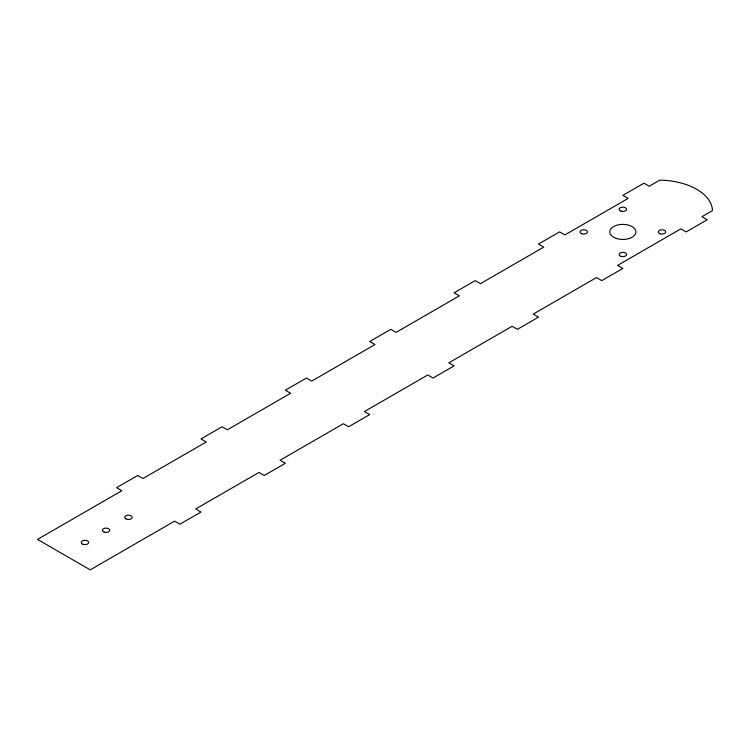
<?xml version="1.0" encoding="UTF-8"?>
<svg xmlns="http://www.w3.org/2000/svg" width="750" height="750" viewBox="0 0 750 750"><rect width="100%" height="100%" fill="white"/><g stroke="black" fill="none" stroke-linecap="round" stroke-linejoin="round"><path stroke-width="1.12" d="M137.691 475.472L116.597 487.65L121.875 490.697L37.5 539.409L90.234 569.85L174.609 521.138L179.887 524.184L200.981 512.006L195.703 508.959L258.984 472.425L264.262 475.472L285.356 463.294L280.078 460.247L343.359 423.712L348.637 426.759L369.731 414.581L364.453 411.534L427.734 375L433.012 378.047L454.106 365.869L448.828 362.822L512.109 326.288L517.388 329.334L538.481 317.156L533.203 314.109L596.484 277.575L601.763 280.622L622.856 268.444L617.578 265.397L680.859 228.863L686.138 231.909L707.231 219.731L701.953 216.684L712.5 210.591A54.075 31.219 0 0 0 696.881 189.394L696.675 189.281A54.075 31.219 0 0 0 659.766 180.15L649.219 186.234L643.941 183.188L622.847 195.366L628.125 198.412L564.844 234.947L559.566 231.9L538.472 244.078L543.75 247.125L480.469 283.659L475.191 280.613L454.097 292.8L459.375 295.837L396.094 332.372L390.816 329.334L369.722 341.512L375 344.55L311.719 381.084L306.441 378.047L285.347 390.225L290.625 393.263L227.344 429.797L222.066 426.759L200.972 438.938L206.25 441.975L142.969 478.519L137.691 475.472M581.831 233.766A3.731 2.156 0 0 0 587.428 231.909A3.731 2.156 0 0 0 581.831 230.044A3.731 2.156 0 0 0 581.831 233.766M660.141 233.766A3.731 2.156 0 0 0 665.728 231.909A3.731 2.156 0 0 0 660.141 230.044A3.731 2.156 0 0 0 660.141 233.766M616.322 238.434A13.05 7.537 0 0 0 635.897 231.909A13.05 7.537 0 0 0 616.322 225.375A13.05 7.537 0 0 0 616.322 238.434M620.981 211.163A3.731 2.156 0 0 0 626.578 209.297A3.731 2.156 0 0 0 620.981 207.431A3.731 2.156 0 0 0 620.981 211.163M620.981 256.378A3.731 2.156 0 0 0 626.578 254.513A3.731 2.156 0 0 0 620.981 252.647A3.731 2.156 0 0 0 620.981 256.378M104.194 532.134A3.731 2.156 0 0 0 109.781 530.269A3.731 2.156 0 0 0 104.194 528.413A3.731 2.156 0 0 0 104.194 532.134M125.831 518.859A3.731 2.156 0 0 0 132.066 517.894A3.731 2.156 0 0 0 127.5 515.25A3.731 2.156 0 0 0 125.831 518.859M83.1 544.312A3.731 2.156 0 0 0 88.688 542.447A3.731 2.156 0 0 0 83.1 540.591A3.731 2.156 0 0 0 83.1 544.312"/></g></svg>
